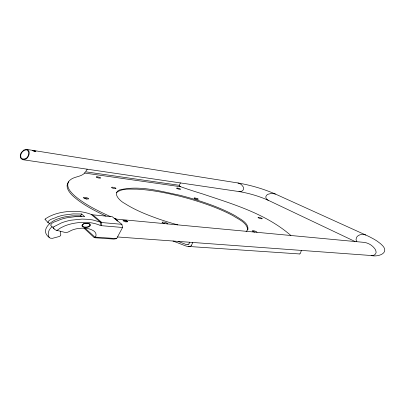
<?xml version="1.0" encoding="UTF-8"?>
<svg xmlns="http://www.w3.org/2000/svg" width="405" height="405" viewBox="0 0 405 405"><rect width="100%" height="100%" fill="white"/><g stroke="black" fill="none" stroke-linecap="round" stroke-linejoin="round"><path stroke-width="0.61" d="M256.993 232.242L256.547 231.776A4.976 2.729 15.9 0 0 252.928 230.678L252.158 230.86L253.176 231.574M127.291 221.854L125.266 221.829L123.11 220.801M247.733 229.736C246.923 222.431 238.353 219.262 232.956 215.652C221.403 209.481 209.061 204.94 196.597 200.986A223.494 155.09 8.8 0 0 178.62 195.949C164.87 192.593 150.888 189.879 136.723 189.14C130 189.277 121.9 188.087 116.372 192.739M54.027 226.663L61.565 222.846A46.175 27.702 5.8 0 1 70.819 220.229L82.033 219.075L88.356 219.328L92.821 219.956L101.66 222.532L101.28 225.671A2.364 1.352 6.9 0 1 100.658 225.575M100.572 222.274L100.197 224.897M301.35 250.411L300.515 253.105A5.832 3.2 18.5 0 1 300.221 253.576L300.039 253.738A1.372 0.754 18.7 0 1 299.427 253.97M191.575 245.172L192.755 242.468M188.857 244.048L189.656 242.241M84.863 172.859C80.975 177.193 74.161 176.281 69.944 180.179A18.144 9.533 6.4 0 0 68.561 181.759C65.645 187.1 70.981 192.38 74.601 195.747C85.146 204.727 97.782 210.777 110.276 216.523M180.453 182.918L179.288 185.308L85.561 171.796L87.202 169.179M85.187 228.248L94.932 237.193C96.309 236.809 96.324 233.862 95.428 232.688A9.047 5.29 5.8 0 0 93.423 230.693C88.533 227.747 82.438 227.782 76.965 228.709A23.055 13.704 5.7 0 0 71.639 230.268L68.389 231.928A4.566 2.643 4.5 0 1 66.825 232.379L64.643 232.323L56.022 230.161A6.688 3.847 4.2 0 1 54.224 228.992L54.133 228.896A4.906 2.825 4.1 0 1 53.546 228.025L53.536 227.964A2.982 1.716 4 0 1 53.976 226.643M94.821 237.214A3.751 2.217 6.4 0 0 94.567 237.264L94.137 237.507L95.084 237.75A7.437 4.344 6.4 0 0 95.59 237.796L113.952 239.087L116.615 238.626L122.573 227.478L121.885 224.329L112.261 216.715L92.725 214.832L101.918 222.563L121.885 224.329M127.403 221.758L126.087 220.715L123.925 220.401A1.888 1.068 8.3 0 0 123.677 220.447M60.715 231.417A10.93 6.379 4.8 0 0 60.79 234.642L60.679 235.583L59.636 236.333A4.566 2.663 3.9 0 1 58.933 236.591L52.523 238.312L50.519 238.216L49.299 237.593A1.893 1.109 3.5 0 1 49.177 237.426C39.609 230.243 50.903 220.801 58.371 218.776A38.981 22.994 5.4 0 1 64.967 216.877L72.11 215.85L80.651 215.875L81.699 214.022L84.716 216.665L76.018 216.564L66.759 217.809A45.497 27.11 5.6 0 0 60.178 219.616C57.464 221.368 51.749 221.646 50.635 225.099A1.984 1.134 3.8 0 0 50.868 225.479L54.118 228.881M68.561 181.759C64.567 186.72 69.407 192.79 73.168 196.182C82.757 204.783 94.426 210.585 105.953 216.108M85.166 172.414L84.888 172.829M21.414 152.407L23.849 150.022L26.644 149.394L238.008 182.979C250.852 185.217 263.483 188.882 275.446 194.071L365.74 235.016A61.079 32.38 21.1 0 1 370.453 237.279L373.547 238.94A33.509 17.172 21 0 1 377.283 241.233L380.391 243.592A19.303 9.725 21.1 0 1 381.125 244.245C390.921 252.558 378.67 257.398 371.193 255.514L117.501 236.965M45.198 218.978L45.233 218.943A4.642 2.627 3.8 0 1 45.411 218.776L49.4 216.432L53.359 214.746A43.816 25.753 5.3 0 1 62.39 212.311C72.136 210.615 82.519 210.797 91.748 214.66M52.032 226.699C48.975 229.169 46.823 233.781 49.177 237.426M56.786 230.516L60.841 227.777L64.638 225.975A40.642 24.386 5.8 0 1 73.421 223.388C82.25 221.763 91.773 221.717 100.121 225.388A1.812 1.038 6.8 0 0 100.374 225.489M35.817 151.389L32.805 150.746M95.347 237.122L116.615 238.626M371.193 255.514C373.987 256.157 377.217 253.646 375.815 250.69A14.231 7.229 21 0 0 374.493 248.3C371.957 245.126 368.16 242.878 364.11 242.382L115.141 218.994M96.967 176.818L96.218 176.99L97.023 177.517A5.7 2.916 7.3 0 0 99.352 178.109L100.612 178.094L100.364 177.704A4.84 2.501 7.1 0 0 96.972 176.858M194.673 197.954L194.086 198.111L194.881 198.627A5.468 2.855 12.3 0 0 196.962 199.235L198.212 199.265L197.929 198.89M177.147 188.057L176.585 188.193L177.319 188.659A5.351 2.754 11.3 0 0 179.395 189.246L180.514 189.272L180.301 188.958A4.384 2.278 11.3 0 0 177.157 188.102M173.041 241.026L184.893 245.617A6.647 3.868 12.4 0 0 187.996 246.417L299.406 253.94M81.699 214.022L73.077 213.896L63.889 215.095A44.687 26.441 5.5 0 0 57.363 216.862C54.675 218.584 49.01 218.832 47.896 222.234A1.984 1.129 3.7 0 0 48.129 222.613L45.046 219.388M188.178 246.417L188.193 246.417A3.984 2.329 12.4 0 0 191.656 245.197M101.28 225.671L122.573 227.478M92.694 214.832L91.91 214.706M21.419 152.412A27.626 13.542 5 0 0 20.275 155.636C19.46 161.079 27.13 160.512 28.36 156.188A28.957 13.851 3 0 0 29.145 153.956C29.57 152.118 28.73 149.683 26.644 149.394M22.872 159.707L238.95 191.55C240.833 191.935 243.289 191.013 243.552 188.892A12.838 6.409 13.8 0 0 243.314 187.039L241.274 184.402L238.008 182.979M34.926 151.419L33.797 151.171M86.842 198.992L88.528 198.941L88.174 198.278M33.544 150.625L35.863 151.268M84.711 173.056L180.655 186.735C187.824 189.282 195.058 191.636 202.338 193.843C233.113 204.181 265.989 213.754 290.886 235.502M238.95 191.55C249.019 193.251 258.932 196.131 268.262 200.283L355.124 241.537M49.375 223.226L49.962 223.363M164.875 223.666L164.562 223.57A6.293 3.579 10.7 0 0 163.554 223.337M178.18 241.4L185.495 244.271A3.215 1.873 12.3 0 0 187.049 244.666M365.74 235.016C363.229 233.913 360.121 234.232 357.929 235.887A18.372 9.143 21.2 0 0 356.572 237.406L356.02 239.527L356.805 241.694M116.21 219.095L114.169 218.224M275.446 194.071L271.578 193.352L267.877 194.304A12.469 6.212 16.1 0 0 266.323 195.65C265.012 197.377 266.495 199.63 268.262 200.283M100.399 222.203L91.262 214.483M115.668 188.092L115.987 188.563L114.585 188.588A5.771 3.022 8 0 1 112.241 187.966L111.375 187.383L112.165 187.176A4.941 2.612 7.8 0 1 115.638 188.112M261.908 218.381L262.202 218.796L260.855 218.72A5.71 2.992 15.8 0 1 258.906 218.103L257.99 217.515L258.567 217.353A4.632 2.455 15.8 0 1 261.883 218.401M167.007 223.155L167.523 223.676A0.537 0.304 10.9 0 1 167.508 223.773A0.582 0.329 10.9 0 1 167.366 223.899M94.152 237.532L84.331 228.471A4.794 2.764 6 0 1 84.24 228.385L84.063 228.197M80.61 215.84L81.324 216.472M49.375 223.216A2.233 1.266 3.8 0 1 48.114 222.618M45.031 219.247A0.673 0.38 3.6 0 1 45.082 219.166M188.912 244.068A2.04 1.19 12.3 0 1 187.145 244.666M177.78 224.871A148.235 69.27 12.4 0 1 158.001 218.73C146.453 214.604 134.936 210.033 124.588 203.371C120.285 201.27 111.82 193.266 119.475 189.965C139.138 185.044 159.697 191.14 179.045 195.068A225.215 156.254 8.8 0 1 197.002 200.1C210.175 204.292 223.261 209.076 235.361 215.83C240.043 219.171 248.356 222.416 247.981 229.225A11.558 6.303 14.9 0 1 246.124 231.29M164.405 223.621A5.994 3.356 10.8 0 1 163.326 223.246L162.086 222.355A0.532 0.299 10.6 0 1 162.172 222.183L163.109 222.041A5.26 2.977 10.7 0 1 166.976 223.175M180.686 186.695A2.086 1.068 11.4 0 1 179.243 185.298M32.77 150.569A1.448 0.699 4.4 0 1 33.514 150.66M126.942 221.211A1.007 0.572 8.4 0 1 127.398 221.535M123.196 220.512A0.734 0.415 8.3 0 1 123.566 220.477M84.847 198.541A6.632 3.615 6.1 0 1 86.392 198.926M86.842 198.987A6.217 3.341 6.4 0 1 84.311 198.344L83.243 197.594L84.301 197.301A5.422 2.946 6.2 0 1 88.143 198.298M123.064 220.725A1.716 0.972 8.3 0 1 123.53 220.487M254.613 232.095A6.004 3.25 15.9 0 1 253.176 231.579M116.159 219.783A9.31 5.316 7.4 0 1 117.83 221.135M194.683 197.989A4.521 2.384 12.3 0 1 197.898 198.906M20.701 155.748C20.29 160.805 27.424 159.519 28.223 155.545A26.33 12.611 3.1 0 0 28.623 154.366L28.537 151.678L27.165 150.118A1.595 0.764 4.2 0 0 26.087 149.855L23.93 150.463L21.88 152.407A24.74 12.11 4.9 0 0 20.721 155.52L20.701 155.748M82.19 225.231L82.321 225.975A2.47 1.417 5.8 0 0 83.703 226.871L84.199 226.997A3.62 2.076 5.8 0 0 84.913 227.099L86.574 227.048A5.427 3.108 5.8 0 0 88.806 226.319L89.733 225.423L89.718 224.436A2.329 1.337 6 0 0 89.039 223.813L87.186 223.292L85.278 223.363A5.513 3.169 6 0 0 83.678 223.823L82.19 225.231M90.391 225.079L89.925 226.041L88.897 226.754A6.055 3.468 5.8 0 1 87.374 227.266L84.594 227.392L82.666 226.749A2.562 1.473 5.8 0 1 82.104 226.198L82.114 224.988L83.455 223.889A6.08 3.498 6 0 1 84.989 223.383L87.758 223.271L89.662 223.919A2.551 1.463 6 0 1 90.219 224.466L90.391 225.079M126.168 220.973L125.763 221.059A1.539 0.871 8.4 0 1 125.013 220.867L124.715 220.619L125.11 220.553A1.544 0.876 8.3 0 1 125.864 220.745L126.168 220.973"/></g></svg>
